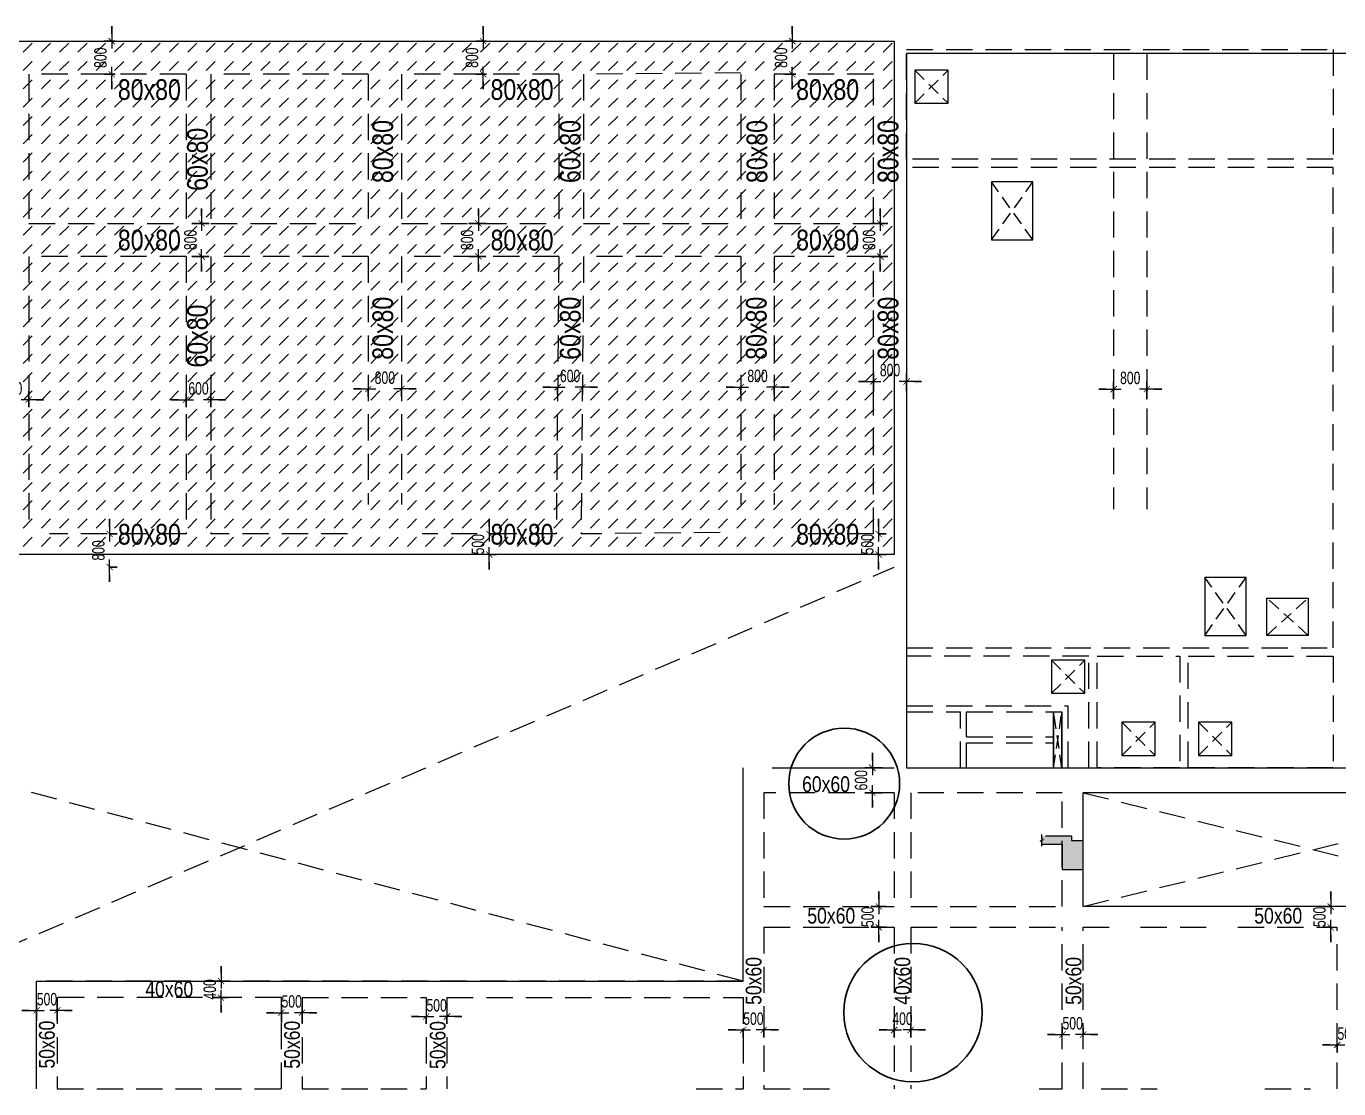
# Model space of a CAD drawing. Header units: millimetres. Extents: x 40 to 217000, y 40 to 90716.
# Drawn here: x 46040 to 77736, y 64200 to 89860 of the extents above; entities that cross this region are included whole.
import ezdxf
from ezdxf.enums import TextEntityAlignment as Align

# ---------------------------------------------------------------- set-up
doc = ezdxf.new("R2010")
doc.units = ezdxf.units.MM
doc.header["$MEASUREMENT"] = 0
doc.header["$PDMODE"] = 1
doc.linetypes.add('DASHED2', pattern=[9.525, 6.35, -3.175])
doc.linetypes.add('HIDDEN2', pattern=[4.7625, 3.175, -1.5875])
doc.layers.get('Defpoints').update_dxf_attribs({"lineweight": 9})
doc.layers.add('Kich thuoc dam diml', color=230, linetype='Continuous', plot=False)
doc.layers.add('NDC. KT Dam', color=42, linetype='Continuous')
doc.layers.add('X-COL-B3$0$A-CON', color=2, linetype='Continuous')
for name, color, linetype, lineweight in [('NDC_S_BEAM', 3, 'HIDDEN2', 20), ('NDC_S_DIM', 1, 'Continuous', 15), ('NDC_S_HATCH MATERIAL', 8, 'Continuous', 9), ('NDC_S_OPENING', 9, 'DASHED2', 13), ('NDC_S_SLAB', 2, 'Continuous', 20)]:
    doc.layers.add(name, color=color, linetype=linetype, lineweight=lineweight)
doc.styles.add('ARIAL', font='arial.ttf', dxfattribs={"width": 0.8})
doc.styles.add('NDC_DIM', font='', dxfattribs={"width": 0.75})
doc.styles.get('NDC_DIM').set_extended_font_data('Dotum')
doc.dimstyles.new('NDC_dim_100', dxfattribs={"dimscale": 120, "dimtxt": 2.5, "dimasz": 1.5, "dimexe": 1.5, "dimexo": 2.5, "dimgap": 1, "dimtad": 1, "dimdec": 0, "dimzin": 0, "dimdsep": 46, "dimtxsty": 'NDC_DIM', "dimblk": 'DIMMARK', "dimcen": 0.09, "dimdle": 1.2, "dimclrd": 1, "dimclre": 1, "dimclrt": 3, "dimadec": 0, "dimazin": 0, "dimtfac": 1, "dimtdec": 0, "dimtix": 1, "dimtofl": 0, "dimtmove": 0, "dimatfit": 3, "dimfxl": 0, "dimtolj": 1, "dimtzin": 0, "dimarcsym": 0})

# ---------------------------------------------------------------- blocks, each defined once
blk = doc.blocks.new('DIMMARK')
at = {"layer": 'NDC_S_DIM', "color": 1}
blk.add_line((-1.5, 0), (1, 0), dxfattribs=at)
at = {"layer": 'NDC_S_DIM', "color": 2, "const_width": 0.1}
blk.add_lwpolyline([(-0.42, -0.42), (0.42, 0.42)], dxfattribs=at)
blk = doc.blocks.new('*D1387')
at = {"layer": 'Defpoints', "color": 0, "transparency": 16777216}
for p in [(49499, 85100), (50276, 85100), (49499, 84300)]:
    blk.add_point(p, dxfattribs=at)
at = {"layer": 'Kich thuoc dam diml', "color": 1, "lineweight": -2, "transparency": 16777216}
for p, q in [((50276, 85280), (50276, 85460)), ((50036, 85100), (50456, 85100)), ((50036, 84300), (50456, 84300)), ((50276, 84120), (50276, 83940))]:
    blk.add_line(p, q, dxfattribs=at)
at = {"layer": 'Kich thuoc dam diml', "color": 1, "lineweight": -2, "transparency": 16777216, "xscale": 180, "yscale": 180, "zscale": 180}
for p, rotation in [((50276, 85100), 270), ((50276, 84300), 90)]:
    blk.add_blockref('DIMMARK', p, dxfattribs=dict(at, rotation=rotation))
at = {"layer": 'Kich thuoc dam diml', "color": 3, "transparency": 16777216, "insert": (50006, 84700), "char_height": 300, "attachment_point": 5, "rotation": 90, "style": 'NDC_DIM'}
blk.add_mtext('\\A1;800', dxfattribs=at)
blk = doc.blocks.new('*D1388')
at = {"layer": 'Defpoints', "color": 0, "transparency": 16777216}
for p in [(56182, 85100), (56958, 85100), (56182, 84300)]:
    blk.add_point(p, dxfattribs=at)
at = {"layer": 'Kich thuoc dam diml', "color": 1, "lineweight": -2, "transparency": 16777216}
for p, q in [((56958, 85280), (56958, 85460)), ((56718, 85100), (57138, 85100)), ((56718, 84300), (57138, 84300)), ((56958, 84120), (56958, 83940))]:
    blk.add_line(p, q, dxfattribs=at)
at = {"layer": 'Kich thuoc dam diml', "color": 1, "lineweight": -2, "transparency": 16777216, "xscale": 180, "yscale": 180, "zscale": 180}
for p, rotation in [((56958, 85100), 270), ((56958, 84300), 90)]:
    blk.add_blockref('DIMMARK', p, dxfattribs=dict(at, rotation=rotation))
at = {"layer": 'Kich thuoc dam diml', "color": 3, "transparency": 16777216, "insert": (56688, 84700), "char_height": 300, "attachment_point": 5, "rotation": 90, "style": 'NDC_DIM'}
blk.add_mtext('\\A1;800', dxfattribs=at)
blk = doc.blocks.new('*D1389')
at = {"layer": 'Defpoints', "color": 0, "transparency": 16777216}
for p in [(65941, 85100), (66665, 85100), (65941, 84300)]:
    blk.add_point(p, dxfattribs=at)
at = {"layer": 'Kich thuoc dam diml', "color": 1, "lineweight": -2, "transparency": 16777216}
for p, q in [((66665, 85280), (66665, 85460)), ((66425, 85100), (66845, 85100)), ((66425, 84300), (66845, 84300)), ((66665, 84120), (66665, 83940))]:
    blk.add_line(p, q, dxfattribs=at)
at = {"layer": 'Kich thuoc dam diml', "color": 1, "lineweight": -2, "transparency": 16777216, "xscale": 180, "yscale": 180, "zscale": 180}
for p, rotation in [((66665, 85100), 270), ((66665, 84300), 90)]:
    blk.add_blockref('DIMMARK', p, dxfattribs=dict(at, rotation=rotation))
at = {"layer": 'Kich thuoc dam diml', "color": 3, "transparency": 16777216, "insert": (66395, 84700), "char_height": 300, "attachment_point": 5, "rotation": 90, "style": 'NDC_DIM'}
blk.add_mtext('\\A1;800', dxfattribs=at)
blk = doc.blocks.new('*D1409')
at = {"layer": 'Defpoints', "color": 0, "transparency": 16777216}
for p in [(48103, 89500), (48486, 89500), (48486, 88700)]:
    blk.add_point(p, dxfattribs=at)
at = {"layer": 'Kich thuoc dam diml', "color": 1, "lineweight": -2, "transparency": 16777216}
for p, q in [((48103, 89680), (48103, 89860)), ((48186, 89500), (47923, 89500)), ((48186, 88700), (47923, 88700)), ((48103, 88520), (48103, 88340))]:
    blk.add_line(p, q, dxfattribs=at)
at = {"layer": 'Kich thuoc dam diml', "color": 1, "lineweight": -2, "transparency": 16777216, "xscale": 180, "yscale": 180, "zscale": 180}
for p, rotation in [((48103, 89500), 270), ((48103, 88700), 90)]:
    blk.add_blockref('DIMMARK', p, dxfattribs=dict(at, rotation=rotation))
at = {"layer": 'Kich thuoc dam diml', "color": 3, "transparency": 16777216, "insert": (47833, 89100), "char_height": 300, "attachment_point": 5, "rotation": 90, "style": 'NDC_DIM'}
blk.add_mtext('\\A1;800', dxfattribs=at)
blk = doc.blocks.new('*D1410')
at = {"layer": 'Defpoints', "color": 0, "transparency": 16777216}
for p in [(57076, 89500), (57458, 89500), (57458, 88700)]:
    blk.add_point(p, dxfattribs=at)
at = {"layer": 'Kich thuoc dam diml', "color": 1, "lineweight": -2, "transparency": 16777216}
for p, q in [((57076, 89680), (57076, 89860)), ((57158, 89500), (56896, 89500)), ((57158, 88700), (56896, 88700)), ((57076, 88520), (57076, 88340))]:
    blk.add_line(p, q, dxfattribs=at)
at = {"layer": 'Kich thuoc dam diml', "color": 1, "lineweight": -2, "transparency": 16777216, "xscale": 180, "yscale": 180, "zscale": 180}
for p, rotation in [((57076, 89500), 270), ((57076, 88700), 90)]:
    blk.add_blockref('DIMMARK', p, dxfattribs=dict(at, rotation=rotation))
at = {"layer": 'Kich thuoc dam diml', "color": 3, "transparency": 16777216, "insert": (56806, 89100), "char_height": 300, "attachment_point": 5, "rotation": 90, "style": 'NDC_DIM'}
blk.add_mtext('\\A1;800', dxfattribs=at)
blk = doc.blocks.new('*D1411')
at = {"layer": 'Defpoints', "color": 0, "transparency": 16777216}
for p in [(64540, 89500), (64923, 89500), (64923, 88700)]:
    blk.add_point(p, dxfattribs=at)
at = {"layer": 'Kich thuoc dam diml', "color": 1, "lineweight": -2, "transparency": 16777216}
for p, q in [((64540, 89680), (64540, 89860)), ((64623, 89500), (64360, 89500)), ((64623, 88700), (64360, 88700)), ((64540, 88520), (64540, 88340))]:
    blk.add_line(p, q, dxfattribs=at)
at = {"layer": 'Kich thuoc dam diml', "color": 1, "lineweight": -2, "transparency": 16777216, "xscale": 180, "yscale": 180, "zscale": 180}
for p, rotation in [((64540, 89500), 270), ((64540, 88700), 90)]:
    blk.add_blockref('DIMMARK', p, dxfattribs=dict(at, rotation=rotation))
at = {"layer": 'Kich thuoc dam diml', "color": 3, "transparency": 16777216, "insert": (64270, 89100), "char_height": 300, "attachment_point": 5, "rotation": 90, "style": 'NDC_DIM'}
blk.add_mtext('\\A1;800', dxfattribs=at)
blk = doc.blocks.new('*D1412')
at = {"layer": 'Defpoints', "color": 0, "transparency": 16777216}
for p in [(33668, 77600), (59438, 77600), (59034, 77100)]:
    blk.add_point(p, dxfattribs=at)
at = {"layer": 'Kich thuoc dam diml', "color": 1, "lineweight": -2, "transparency": 16777216}
for p, q in [((33668, 77780), (33668, 77960)), ((33908, 77600), (33488, 77600)), ((33908, 77100), (33488, 77100)), ((33668, 76920), (33668, 76740))]:
    blk.add_line(p, q, dxfattribs=at)
at = {"layer": 'Kich thuoc dam diml', "color": 1, "lineweight": -2, "transparency": 16777216, "xscale": 180, "yscale": 180, "zscale": 180}
for p, rotation in [((33668, 77600), 270), ((33668, 77100), 90)]:
    blk.add_blockref('DIMMARK', p, dxfattribs=dict(at, rotation=rotation))
at = {"layer": 'Kich thuoc dam diml', "color": 3, "transparency": 16777216, "insert": (33398, 77350), "char_height": 300, "attachment_point": 5, "rotation": 90, "style": 'NDC_DIM'}
blk.add_mtext('\\A1;500', dxfattribs=at)
blk = doc.blocks.new('*D1414')
at = {"layer": 'Defpoints', "color": 0, "transparency": 16777216}
for p in [(47744, 77600), (48053, 77600), (47744, 76800)]:
    blk.add_point(p, dxfattribs=at)
at = {"layer": 'Kich thuoc dam diml', "color": 1, "lineweight": -2, "transparency": 16777216}
for p, q in [((48053, 77780), (48053, 77960)), ((48044, 77600), (48233, 77600)), ((48044, 76800), (48233, 76800)), ((48053, 76620), (48053, 76440))]:
    blk.add_line(p, q, dxfattribs=at)
at = {"layer": 'Kich thuoc dam diml', "color": 1, "lineweight": -2, "transparency": 16777216, "xscale": 180, "yscale": 180, "zscale": 180}
for p, rotation in [((48053, 77600), 270), ((48053, 76800), 90)]:
    blk.add_blockref('DIMMARK', p, dxfattribs=dict(at, rotation=rotation))
at = {"layer": 'Kich thuoc dam diml', "color": 3, "transparency": 16777216, "insert": (47783, 77200), "char_height": 300, "attachment_point": 5, "rotation": 90, "style": 'NDC_DIM'}
blk.add_mtext('\\A1;800', dxfattribs=at)
blk = doc.blocks.new('*D1415')
at = {"layer": 'Defpoints', "color": 0, "transparency": 16777216}
for p in [(56910, 77600), (57219, 77600), (56910, 77100)]:
    blk.add_point(p, dxfattribs=at)
at = {"layer": 'Kich thuoc dam diml', "color": 1, "lineweight": -2, "transparency": 16777216}
for p, q in [((57219, 77780), (57219, 77960)), ((57210, 77600), (57399, 77600)), ((57210, 77100), (57399, 77100)), ((57219, 76920), (57219, 76740))]:
    blk.add_line(p, q, dxfattribs=at)
at = {"layer": 'Kich thuoc dam diml', "color": 1, "lineweight": -2, "transparency": 16777216, "xscale": 180, "yscale": 180, "zscale": 180}
for p, rotation in [((57219, 77600), 270), ((57219, 77100), 90)]:
    blk.add_blockref('DIMMARK', p, dxfattribs=dict(at, rotation=rotation))
at = {"layer": 'Kich thuoc dam diml', "color": 3, "transparency": 16777216, "insert": (56949, 77350), "char_height": 300, "attachment_point": 5, "rotation": 90, "style": 'NDC_DIM'}
blk.add_mtext('\\A1;500', dxfattribs=at)
blk = doc.blocks.new('*D1416')
at = {"layer": 'Defpoints', "color": 0, "transparency": 16777216}
for p in [(66315, 77600), (66623, 77600), (66315, 77100)]:
    blk.add_point(p, dxfattribs=at)
at = {"layer": 'Kich thuoc dam diml', "color": 1, "lineweight": -2, "transparency": 16777216}
for p, q in [((66623, 77780), (66623, 77960)), ((66615, 77600), (66803, 77600)), ((66615, 77100), (66803, 77100)), ((66623, 76920), (66623, 76740))]:
    blk.add_line(p, q, dxfattribs=at)
at = {"layer": 'Kich thuoc dam diml', "color": 1, "lineweight": -2, "transparency": 16777216, "xscale": 180, "yscale": 180, "zscale": 180}
for p, rotation in [((66623, 77600), 270), ((66623, 77100), 90)]:
    blk.add_blockref('DIMMARK', p, dxfattribs=dict(at, rotation=rotation))
at = {"layer": 'Kich thuoc dam diml', "color": 3, "transparency": 16777216, "insert": (66353, 77350), "char_height": 300, "attachment_point": 5, "rotation": 90, "style": 'NDC_DIM'}
blk.add_mtext('\\A1;500', dxfattribs=at)
blk = doc.blocks.new('*D1417')
at = {"layer": 'Defpoints', "color": 0, "transparency": 16777216}
for p in [(67300, 81284), (66500, 80514), (67300, 80514)]:
    blk.add_point(p, dxfattribs=at)
at = {"layer": 'Kich thuoc dam diml', "color": 1, "lineweight": -2, "transparency": 16777216}
for p, q in [((66500, 81044), (66500, 81464)), ((67300, 81044), (67300, 81464)), ((66320, 81284), (66140, 81284)), ((67480, 81284), (67660, 81284))]:
    blk.add_line(p, q, dxfattribs=at)
at = {"layer": 'Kich thuoc dam diml', "color": 1, "lineweight": -2, "transparency": 16777216, "xscale": 180, "yscale": 180, "zscale": 180}
blk.add_blockref('DIMMARK', (66500, 81284), dxfattribs=at)
at = {"layer": 'Kich thuoc dam diml', "color": 1, "lineweight": -2, "transparency": 16777216, "xscale": 180, "yscale": 180, "zscale": 180, "rotation": 180}
blk.add_blockref('DIMMARK', (67300, 81284), dxfattribs=at)
at = {"layer": 'Kich thuoc dam diml', "color": 3, "transparency": 16777216, "insert": (66900, 81554), "char_height": 300, "attachment_point": 5, "style": 'NDC_DIM'}
blk.add_mtext('\\A1;800', dxfattribs=at)
blk = doc.blocks.new('*D1418')
at = {"layer": 'Defpoints', "color": 0, "transparency": 16777216}
for p in [(58873, 81418), (59473, 81418), (59473, 81144)]:
    blk.add_point(p, dxfattribs=at)
at = {"layer": 'Kich thuoc dam diml', "color": 1, "lineweight": -2, "transparency": 16777216}
for p, q in [((58693, 81144), (58513, 81144)), ((58873, 81144), (58873, 80964)), ((59473, 81144), (59473, 80964)), ((59653, 81144), (59833, 81144))]:
    blk.add_line(p, q, dxfattribs=at)
at = {"layer": 'Kich thuoc dam diml', "color": 1, "lineweight": -2, "transparency": 16777216, "xscale": 180, "yscale": 180, "zscale": 180}
blk.add_blockref('DIMMARK', (58873, 81144), dxfattribs=at)
at = {"layer": 'Kich thuoc dam diml', "color": 1, "lineweight": -2, "transparency": 16777216, "xscale": 180, "yscale": 180, "zscale": 180, "rotation": 180}
blk.add_blockref('DIMMARK', (59473, 81144), dxfattribs=at)
at = {"layer": 'Kich thuoc dam diml', "color": 3, "transparency": 16777216, "insert": (59173, 81414), "char_height": 300, "attachment_point": 5, "style": 'NDC_DIM'}
blk.add_mtext('\\A1;600', dxfattribs=at)
blk = doc.blocks.new('*D1419')
at = {"layer": 'Defpoints', "color": 0, "transparency": 16777216}
for p in [(54300, 81303), (55100, 81303), (55100, 81100)]:
    blk.add_point(p, dxfattribs=at)
at = {"layer": 'Kich thuoc dam diml', "color": 1, "lineweight": -2, "transparency": 16777216}
for p, q in [((54120, 81100), (53940, 81100)), ((54300, 81100), (54300, 80920)), ((55100, 81100), (55100, 80920)), ((55280, 81100), (55460, 81100))]:
    blk.add_line(p, q, dxfattribs=at)
at = {"layer": 'Kich thuoc dam diml', "color": 1, "lineweight": -2, "transparency": 16777216, "xscale": 180, "yscale": 180, "zscale": 180}
blk.add_blockref('DIMMARK', (54300, 81100), dxfattribs=at)
at = {"layer": 'Kich thuoc dam diml', "color": 1, "lineweight": -2, "transparency": 16777216, "xscale": 180, "yscale": 180, "zscale": 180, "rotation": 180}
blk.add_blockref('DIMMARK', (55100, 81100), dxfattribs=at)
at = {"layer": 'Kich thuoc dam diml', "color": 3, "transparency": 16777216, "insert": (54700, 81370), "char_height": 300, "attachment_point": 5, "style": 'NDC_DIM'}
blk.add_mtext('\\A1;800', dxfattribs=at)
blk = doc.blocks.new('*D1420')
at = {"layer": 'Defpoints', "color": 0, "transparency": 16777216}
for p in [(49900, 81288), (50500, 81288), (50500, 80841)]:
    blk.add_point(p, dxfattribs=at)
at = {"layer": 'Kich thuoc dam diml', "color": 1, "lineweight": -2, "transparency": 16777216}
for p, q in [((49720, 80841), (49540, 80841)), ((49900, 80988), (49900, 80661)), ((50500, 80988), (50500, 80661)), ((50680, 80841), (50860, 80841))]:
    blk.add_line(p, q, dxfattribs=at)
at = {"layer": 'Kich thuoc dam diml', "color": 1, "lineweight": -2, "transparency": 16777216, "xscale": 180, "yscale": 180, "zscale": 180}
blk.add_blockref('DIMMARK', (49900, 80841), dxfattribs=at)
at = {"layer": 'Kich thuoc dam diml', "color": 1, "lineweight": -2, "transparency": 16777216, "xscale": 180, "yscale": 180, "zscale": 180, "rotation": 180}
blk.add_blockref('DIMMARK', (50500, 80841), dxfattribs=at)
at = {"layer": 'Kich thuoc dam diml', "color": 3, "transparency": 16777216, "insert": (50200, 81111), "char_height": 300, "attachment_point": 5, "style": 'NDC_DIM'}
blk.add_mtext('\\A1;600', dxfattribs=at)
blk = doc.blocks.new('*D1421')
at = {"layer": 'Defpoints', "color": 0, "transparency": 16777216}
for p in [(45300, 81350), (46100, 81350), (46100, 80841)]:
    blk.add_point(p, dxfattribs=at)
at = {"layer": 'Kich thuoc dam diml', "color": 1, "lineweight": -2, "transparency": 16777216}
for p, q in [((45120, 80841), (44940, 80841)), ((45300, 81050), (45300, 80661)), ((46100, 81050), (46100, 80661)), ((46280, 80841), (46460, 80841))]:
    blk.add_line(p, q, dxfattribs=at)
at = {"layer": 'Kich thuoc dam diml', "color": 1, "lineweight": -2, "transparency": 16777216, "xscale": 180, "yscale": 180, "zscale": 180}
blk.add_blockref('DIMMARK', (45300, 80841), dxfattribs=at)
at = {"layer": 'Kich thuoc dam diml', "color": 1, "lineweight": -2, "transparency": 16777216, "xscale": 180, "yscale": 180, "zscale": 180, "rotation": 180}
blk.add_blockref('DIMMARK', (46100, 80841), dxfattribs=at)
at = {"layer": 'Kich thuoc dam diml', "color": 3, "transparency": 16777216, "insert": (45700, 81111), "char_height": 300, "attachment_point": 5, "style": 'NDC_DIM'}
blk.add_mtext('\\A1;800', dxfattribs=at)
blk = doc.blocks.new('*D1426')
at = {"layer": 'Defpoints', "color": 0, "transparency": 16777216}
for p in [(63300, 81173), (63300, 81144), (64100, 81173)]:
    blk.add_point(p, dxfattribs=at)
at = {"layer": 'Kich thuoc dam diml', "color": 1, "lineweight": -2, "transparency": 16777216}
for p, q in [((63120, 81144), (62940, 81144)), ((63300, 81144), (63300, 80964)), ((64100, 81144), (64100, 80964)), ((64280, 81144), (64460, 81144))]:
    blk.add_line(p, q, dxfattribs=at)
at = {"layer": 'Kich thuoc dam diml', "color": 1, "lineweight": -2, "transparency": 16777216, "xscale": 180, "yscale": 180, "zscale": 180}
blk.add_blockref('DIMMARK', (63300, 81144), dxfattribs=at)
at = {"layer": 'Kich thuoc dam diml', "color": 1, "lineweight": -2, "transparency": 16777216, "xscale": 180, "yscale": 180, "zscale": 180, "rotation": 180}
blk.add_blockref('DIMMARK', (64100, 81144), dxfattribs=at)
at = {"layer": 'Kich thuoc dam diml', "color": 3, "transparency": 16777216, "insert": (63700, 81414), "char_height": 300, "attachment_point": 5, "style": 'NDC_DIM'}
blk.add_mtext('\\A1;800', dxfattribs=at)
blk = doc.blocks.new('*D1445')
at = {"layer": 'Defpoints', "color": 0, "transparency": 16777216}
for p in [(46790, 66091), (46290, 64426), (46790, 64426)]:
    blk.add_point(p, dxfattribs=at)
at = {"layer": 'Kich thuoc dam diml', "color": 1, "lineweight": -2, "transparency": 16777216}
for p, q in [((46290, 65851), (46290, 66271)), ((46790, 65851), (46790, 66271)), ((46110, 66091), (45930, 66091)), ((46970, 66091), (47150, 66091))]:
    blk.add_line(p, q, dxfattribs=at)
at = {"layer": 'Kich thuoc dam diml', "color": 1, "lineweight": -2, "transparency": 16777216, "xscale": 180, "yscale": 180, "zscale": 180}
blk.add_blockref('DIMMARK', (46290, 66091), dxfattribs=at)
at = {"layer": 'Kich thuoc dam diml', "color": 1, "lineweight": -2, "transparency": 16777216, "xscale": 180, "yscale": 180, "zscale": 180, "rotation": 180}
blk.add_blockref('DIMMARK', (46790, 66091), dxfattribs=at)
at = {"layer": 'Kich thuoc dam diml', "color": 3, "transparency": 16777216, "insert": (46540, 66361), "char_height": 300, "attachment_point": 5, "style": 'NDC_DIM'}
blk.add_mtext('\\A1;500', dxfattribs=at)
blk = doc.blocks.new('*D1446')
at = {"layer": 'Defpoints', "color": 0, "transparency": 16777216}
for p in [(52700, 66037), (52200, 65300), (52700, 65300)]:
    blk.add_point(p, dxfattribs=at)
at = {"layer": 'Kich thuoc dam diml', "color": 1, "lineweight": -2, "transparency": 16777216}
for p, q in [((52020, 66037), (51840, 66037)), ((52200, 65797), (52200, 66217)), ((52700, 65797), (52700, 66217)), ((52880, 66037), (53060, 66037))]:
    blk.add_line(p, q, dxfattribs=at)
at = {"layer": 'Kich thuoc dam diml', "color": 1, "lineweight": -2, "transparency": 16777216, "xscale": 180, "yscale": 180, "zscale": 180}
blk.add_blockref('DIMMARK', (52200, 66037), dxfattribs=at)
at = {"layer": 'Kich thuoc dam diml', "color": 1, "lineweight": -2, "transparency": 16777216, "xscale": 180, "yscale": 180, "zscale": 180, "rotation": 180}
blk.add_blockref('DIMMARK', (52700, 66037), dxfattribs=at)
at = {"layer": 'Kich thuoc dam diml', "color": 3, "transparency": 16777216, "insert": (52450, 66307), "char_height": 300, "attachment_point": 5, "style": 'NDC_DIM'}
blk.add_mtext('\\A1;500', dxfattribs=at)
blk = doc.blocks.new('*D1447')
at = {"layer": 'Defpoints', "color": 0, "transparency": 16777216}
for p in [(55700, 65981), (56200, 65981), (56200, 65944)]:
    blk.add_point(p, dxfattribs=at)
at = {"layer": 'Kich thuoc dam diml', "color": 1, "lineweight": -2, "transparency": 16777216}
for p, q in [((55520, 65944), (55340, 65944)), ((55700, 65944), (55700, 65764)), ((56200, 65944), (56200, 65764)), ((56380, 65944), (56560, 65944))]:
    blk.add_line(p, q, dxfattribs=at)
at = {"layer": 'Kich thuoc dam diml', "color": 1, "lineweight": -2, "transparency": 16777216, "xscale": 180, "yscale": 180, "zscale": 180}
blk.add_blockref('DIMMARK', (55700, 65944), dxfattribs=at)
at = {"layer": 'Kich thuoc dam diml', "color": 1, "lineweight": -2, "transparency": 16777216, "xscale": 180, "yscale": 180, "zscale": 180, "rotation": 180}
blk.add_blockref('DIMMARK', (56200, 65944), dxfattribs=at)
at = {"layer": 'Kich thuoc dam diml', "color": 3, "transparency": 16777216, "insert": (55950, 66214), "char_height": 300, "attachment_point": 5, "style": 'NDC_DIM'}
blk.add_mtext('\\A1;500', dxfattribs=at)
blk = doc.blocks.new('*D1448')
at = {"layer": 'Defpoints', "color": 0, "transparency": 16777216}
for p in [(50238, 66800), (50744, 66800), (50238, 66400)]:
    blk.add_point(p, dxfattribs=at)
at = {"layer": 'Kich thuoc dam diml', "color": 1, "lineweight": -2, "transparency": 16777216}
for p, q in [((50744, 66980), (50744, 67160)), ((50538, 66800), (50924, 66800)), ((50538, 66400), (50924, 66400)), ((50744, 66220), (50744, 66040))]:
    blk.add_line(p, q, dxfattribs=at)
at = {"layer": 'Kich thuoc dam diml', "color": 1, "lineweight": -2, "transparency": 16777216, "xscale": 180, "yscale": 180, "zscale": 180}
for p, rotation in [((50744, 66800), 270), ((50744, 66400), 90)]:
    blk.add_blockref('DIMMARK', p, dxfattribs=dict(at, rotation=rotation))
at = {"layer": 'Kich thuoc dam diml', "color": 3, "transparency": 16777216, "insert": (50474, 66600), "char_height": 300, "attachment_point": 5, "rotation": 90, "style": 'NDC_DIM'}
blk.add_mtext('\\A1;400', dxfattribs=at)
blk = doc.blocks.new('*D1449')
at = {"layer": 'Defpoints', "color": 0, "transparency": 16777216}
for p in [(63350, 65958), (63350, 65620), (63850, 65818)]:
    blk.add_point(p, dxfattribs=at)
at = {"layer": 'Kich thuoc dam diml', "color": 1, "lineweight": -2, "transparency": 16777216}
for p, q in [((63170, 65620), (62990, 65620)), ((63350, 65658), (63350, 65440)), ((63850, 65620), (63850, 65440)), ((64030, 65620), (64210, 65620))]:
    blk.add_line(p, q, dxfattribs=at)
at = {"layer": 'Kich thuoc dam diml', "color": 1, "lineweight": -2, "transparency": 16777216, "xscale": 180, "yscale": 180, "zscale": 180}
blk.add_blockref('DIMMARK', (63350, 65620), dxfattribs=at)
at = {"layer": 'Kich thuoc dam diml', "color": 1, "lineweight": -2, "transparency": 16777216, "xscale": 180, "yscale": 180, "zscale": 180, "rotation": 180}
blk.add_blockref('DIMMARK', (63850, 65620), dxfattribs=at)
at = {"layer": 'Kich thuoc dam diml', "color": 3, "transparency": 16777216, "insert": (63600, 65890), "char_height": 300, "attachment_point": 5, "style": 'NDC_DIM'}
blk.add_mtext('\\A1;500', dxfattribs=at)
blk = doc.blocks.new('*D1450')
at = {"layer": 'Defpoints', "color": 0, "transparency": 16777216}
for p in [(67000, 66066), (67400, 66066), (67400, 65620)]:
    blk.add_point(p, dxfattribs=at)
at = {"layer": 'Kich thuoc dam diml', "color": 1, "lineweight": -2, "transparency": 16777216}
for p, q in [((66820, 65620), (66640, 65620)), ((67000, 65766), (67000, 65440)), ((67400, 65766), (67400, 65440)), ((67580, 65620), (67760, 65620))]:
    blk.add_line(p, q, dxfattribs=at)
at = {"layer": 'Kich thuoc dam diml', "color": 1, "lineweight": -2, "transparency": 16777216, "xscale": 180, "yscale": 180, "zscale": 180}
blk.add_blockref('DIMMARK', (67000, 65620), dxfattribs=at)
at = {"layer": 'Kich thuoc dam diml', "color": 1, "lineweight": -2, "transparency": 16777216, "xscale": 180, "yscale": 180, "zscale": 180, "rotation": 180}
blk.add_blockref('DIMMARK', (67400, 65620), dxfattribs=at)
at = {"layer": 'Kich thuoc dam diml', "color": 3, "transparency": 16777216, "insert": (67200, 65890), "char_height": 300, "attachment_point": 5, "style": 'NDC_DIM'}
blk.add_mtext('\\A1;400', dxfattribs=at)
blk = doc.blocks.new('*D1451')
at = {"layer": 'Defpoints', "color": 0, "transparency": 16777216}
for p in [(66137, 68600), (66628, 68600), (66137, 68100)]:
    blk.add_point(p, dxfattribs=at)
at = {"layer": 'Kich thuoc dam diml', "color": 1, "lineweight": -2, "transparency": 16777216}
for p, q in [((66628, 68780), (66628, 68960)), ((66437, 68600), (66808, 68600)), ((66437, 68100), (66808, 68100)), ((66628, 67920), (66628, 67740))]:
    blk.add_line(p, q, dxfattribs=at)
at = {"layer": 'Kich thuoc dam diml', "color": 1, "lineweight": -2, "transparency": 16777216, "xscale": 180, "yscale": 180, "zscale": 180}
for p, rotation in [((66628, 68600), 270), ((66628, 68100), 90)]:
    blk.add_blockref('DIMMARK', p, dxfattribs=dict(at, rotation=rotation))
at = {"layer": 'Kich thuoc dam diml', "color": 3, "transparency": 16777216, "insert": (66358, 68350), "char_height": 300, "attachment_point": 5, "rotation": 90, "style": 'NDC_DIM'}
blk.add_mtext('\\A1;500', dxfattribs=at)
blk = doc.blocks.new('*D1452')
at = {"layer": 'Defpoints', "color": 0, "transparency": 16777216}
for p in [(66473, 71950), (67300, 71950), (67000, 71350)]:
    blk.add_point(p, dxfattribs=at)
at = {"layer": 'Kich thuoc dam diml', "color": 1, "lineweight": -2, "transparency": 16777216}
for p, q in [((66473, 72130), (66473, 72310)), ((66713, 71950), (66293, 71950)), ((66700, 71350), (66293, 71350)), ((66473, 71170), (66473, 70990))]:
    blk.add_line(p, q, dxfattribs=at)
at = {"layer": 'Kich thuoc dam diml', "color": 1, "lineweight": -2, "transparency": 16777216, "xscale": 180, "yscale": 180, "zscale": 180}
for p, rotation in [((66473, 71950), 270), ((66473, 71350), 90)]:
    blk.add_blockref('DIMMARK', p, dxfattribs=dict(at, rotation=rotation))
at = {"layer": 'Kich thuoc dam diml', "color": 3, "transparency": 16777216, "insert": (66203, 71650), "char_height": 300, "attachment_point": 5, "rotation": 90, "style": 'NDC_DIM'}
blk.add_mtext('\\A1;600', dxfattribs=at)
blk = doc.blocks.new('*D1453')
at = {"layer": 'Defpoints', "color": 0, "transparency": 16777216}
for p in [(71060, 65321), (71560, 65509), (71560, 65321)]:
    blk.add_point(p, dxfattribs=at)
at = {"layer": 'Kich thuoc dam diml', "color": 1, "lineweight": -2, "transparency": 16777216}
for p, q in [((71060, 65509), (71060, 65689)), ((71560, 65509), (71560, 65689)), ((70880, 65509), (70700, 65509)), ((71740, 65509), (71920, 65509))]:
    blk.add_line(p, q, dxfattribs=at)
at = {"layer": 'Kich thuoc dam diml', "color": 1, "lineweight": -2, "transparency": 16777216, "xscale": 180, "yscale": 180, "zscale": 180}
blk.add_blockref('DIMMARK', (71060, 65509), dxfattribs=at)
at = {"layer": 'Kich thuoc dam diml', "color": 1, "lineweight": -2, "transparency": 16777216, "xscale": 180, "yscale": 180, "zscale": 180, "rotation": 180}
blk.add_blockref('DIMMARK', (71560, 65509), dxfattribs=at)
at = {"layer": 'Kich thuoc dam diml', "color": 3, "transparency": 16777216, "insert": (71310, 65779), "char_height": 300, "attachment_point": 5, "style": 'NDC_DIM'}
blk.add_mtext('\\A1;500', dxfattribs=at)
blk = doc.blocks.new('*D1454')
at = {"layer": 'Defpoints', "color": 0, "transparency": 16777216}
for p in [(77700, 65509), (78200, 65509), (78200, 65259)]:
    blk.add_point(p, dxfattribs=at)
at = {"layer": 'Kich thuoc dam diml', "color": 1, "lineweight": -2, "transparency": 16777216}
for p, q in [((77520, 65259), (77340, 65259)), ((77700, 65259), (77700, 65079)), ((78200, 65259), (78200, 65079)), ((78380, 65259), (78560, 65259))]:
    blk.add_line(p, q, dxfattribs=at)
at = {"layer": 'Kich thuoc dam diml', "color": 1, "lineweight": -2, "transparency": 16777216, "xscale": 180, "yscale": 180, "zscale": 180}
blk.add_blockref('DIMMARK', (77700, 65259), dxfattribs=at)
at = {"layer": 'Kich thuoc dam diml', "color": 1, "lineweight": -2, "transparency": 16777216, "xscale": 180, "yscale": 180, "zscale": 180, "rotation": 180}
blk.add_blockref('DIMMARK', (78200, 65259), dxfattribs=at)
at = {"layer": 'Kich thuoc dam diml', "color": 3, "transparency": 16777216, "insert": (77950, 65529), "char_height": 300, "attachment_point": 5, "style": 'NDC_DIM'}
blk.add_mtext('\\A1;500', dxfattribs=at)
blk = doc.blocks.new('*D1456')
at = {"layer": 'Defpoints', "color": 0, "transparency": 16777216}
for p in [(77542, 68600), (77700, 68600), (77700, 68100)]:
    blk.add_point(p, dxfattribs=at)
at = {"layer": 'Kich thuoc dam diml', "color": 1, "lineweight": -2, "transparency": 16777216}
for p, q in [((77542, 68780), (77542, 68960)), ((77542, 68600), (77362, 68600)), ((77542, 68100), (77362, 68100)), ((77542, 67920), (77542, 67740))]:
    blk.add_line(p, q, dxfattribs=at)
at = {"layer": 'Kich thuoc dam diml', "color": 1, "lineweight": -2, "transparency": 16777216, "xscale": 180, "yscale": 180, "zscale": 180}
for p, rotation in [((77542, 68600), 270), ((77542, 68100), 90)]:
    blk.add_blockref('DIMMARK', p, dxfattribs=dict(at, rotation=rotation))
at = {"layer": 'Kich thuoc dam diml', "color": 3, "transparency": 16777216, "insert": (77272, 68350), "char_height": 300, "attachment_point": 5, "rotation": 90, "style": 'NDC_DIM'}
blk.add_mtext('\\A1;500', dxfattribs=at)
blk = doc.blocks.new('*D1458')
at = {"layer": 'Defpoints', "color": 0, "transparency": 16777216}
for p in [(73100, 81095), (72300, 80336), (73100, 80336)]:
    blk.add_point(p, dxfattribs=at)
at = {"layer": 'Kich thuoc dam diml', "color": 1, "lineweight": -2, "transparency": 16777216}
for p, q in [((72300, 80855), (72300, 81275)), ((73100, 80855), (73100, 81275)), ((72120, 81095), (71940, 81095)), ((73280, 81095), (73460, 81095))]:
    blk.add_line(p, q, dxfattribs=at)
at = {"layer": 'Kich thuoc dam diml', "color": 1, "lineweight": -2, "transparency": 16777216, "xscale": 180, "yscale": 180, "zscale": 180}
blk.add_blockref('DIMMARK', (72300, 81095), dxfattribs=at)
at = {"layer": 'Kich thuoc dam diml', "color": 1, "lineweight": -2, "transparency": 16777216, "xscale": 180, "yscale": 180, "zscale": 180, "rotation": 180}
blk.add_blockref('DIMMARK', (73100, 81095), dxfattribs=at)
at = {"layer": 'Kich thuoc dam diml', "color": 3, "transparency": 16777216, "insert": (72700, 81365), "char_height": 300, "attachment_point": 5, "style": 'NDC_DIM'}
blk.add_mtext('\\A1;800', dxfattribs=at)

msp = doc.modelspace()

# ---------------------------------------------------------------- hatches: boundary and pattern name
at = {"layer": 'NDC_S_HATCH MATERIAL'}
h = msp.add_hatch(dxfattribs=at)
h.set_pattern_fill('DASH', color=256, scale=2500, angle=45)
h.set_pattern_definition([(45, (-4e-07, 400), (0, 441.9417), [312.5, -312.5])])
h.paths.add_polyline_path([(25900, 89500), (67000, 89500), (67000, 77100), (25900, 77100)])
at = {"layer": 'NDC_S_HATCH MATERIAL', "ltscale": 200}
h = msp.add_hatch(color=256, dxfattribs=at)
h.dxf.hatch_style = 1
h.paths.add_polyline_path([(71560, 70196.3), (71285.3, 70196.3), (71285.3, 70301.3), (71060, 70301.3), (71060, 69496.3), (71560, 69496.3)])
h.paths.add_polyline_path([(71060, 70301.3), (70568.3, 70301.3), (70568.3, 70221.3), (70608.3, 70221.3), (70528.3, 70181.3), (70568.3, 70181.3), (70568.3, 70101.3), (71060, 70101.3)])

# ---------------------------------------------------------------- linework, layer by layer
at = {"layer": 'Kich thuoc dam diml'}
for centre, radius in [((65792.3, 71568.6), 1339.3), ((67455.1, 66039.2), 1671.6)]:
    msp.add_circle(centre, radius, dxfattribs=at)
at = {"layer": 'NDC_S_BEAM', "ltscale": 200}
for p, q in [((72300, 89200), (72300, 78200)), ((73100, 89200), (73100, 78200)), ((46100, 88700), (46100, 85100)), ((49900, 88700), (46100, 88700)), ((49900, 88700), (49900, 85100)), ((50500, 88700), (50500, 85100)), ((54300, 88700), (50500, 88700)), ((54300, 88700), (54300, 85100)), ((55100, 88700), (55100, 85100)), ((58900, 88700), (55100, 88700)), ((58900, 88700), (58900, 85100)), ((63300, 88735), (59500, 88700)), ((59500, 88700), (59500, 85100)), ((63300, 88700), (63300, 85100)), ((64100, 88700), (64100, 85100)), ((66500, 88700), (64100, 88700)), ((66500, 85100), (66500, 88700)), ((46100, 85100), (49900, 85100)), ((50500, 85100), (54300, 85100)), ((55100, 85100), (58900, 85100)), ((59500, 85100), (63300, 85100)), ((64100, 85100), (66500, 85100)), ((46100, 84300), (46100, 77906.4)), ((49900, 84300), (46100, 84300)), ((49900, 84300), (49900, 77600)), ((54300, 84300), (50500, 84300)), ((50500, 84300), (50500, 77600)), ((54300, 84300), (54300, 78306.4)), ((55100, 84300), (55100, 78306.4)), ((58900, 84300), (55100, 84300)), ((58900, 84300), (58838.2, 77600)), ((59500, 84300), (59438.2, 77600)), ((63300, 84300), (59500, 84300)), ((63300, 84300), (63300, 78306.4)), ((66500, 84300), (64100, 84300)), ((64100, 84300), (64100, 78306.4)), ((66500, 77600), (66500, 84300)), ((49900, 77600), (46600, 77600)), ((53800, 77600), (50500, 77600)), ((58838.2, 77600), (55600, 77600)), ((62800, 77635), (59438.2, 77600)), ((66500, 77600), (64600, 77600)), ((67300, 73450.1), (71200, 73450.1)), ((67300, 73300.1), (68600, 73300.1)), ((68600, 71950.1), (68600, 73300.1)), ((68750, 72700.1), (68750, 73300.1)), ((68750, 73300.1), (71050, 73300.1)), ((71200, 71950.1), (71200, 73450.1)), ((68750, 72700.1), (70850, 72700.1)), ((68750, 71950.1), (68750, 72550.1)), ((68750, 72550.1), (70850, 72550.1)), ((63850, 71350), (63850, 68600)), ((67000, 71350), (63850, 71350)), ((67000, 71350), (67000, 68600)), ((71060, 71350), (67400, 71350)), ((67400, 71350), (67400, 68600)), ((71060, 68600), (71060, 71350)), ((70528.3, 70181.3), (70608.3, 70221.3)), ((70568.3, 70181.3), (70528.3, 70181.3)), ((70568.3, 70221.3), (70568.3, 70341.3)), ((71285.3, 70301.3), (70568.3, 70301.3)), ((70608.3, 70221.3), (70568.3, 70221.3)), ((70568.3, 70061.3), (70568.3, 70181.3)), ((71060, 70101.3), (70568.3, 70101.3)), ((71060, 70101.3), (71060, 69496.3)), ((71285.3, 70301.3), (71285.3, 70196.3)), ((71285.3, 70196.3), (71560, 70196.3)), ((71560, 69496.3), (71560, 70196.3)), ((71060, 69496.3), (71560, 69496.3)), ((63850, 68600), (67000, 68600)), ((67400, 68600), (71060, 68600)), ((63850, 68100), (67000, 68100)), ((63850, 68100), (63850, 64200)), ((67000, 68100), (67000, 64200)), ((67400, 68100), (67400, 64200)), ((67400, 68100), (71060, 68100)), ((71560, 64200), (71560, 68100)), ((71560, 68100), (72450, 68100)), ((72950, 68100), (74800, 68100)), ((75300, 68100), (77700, 68100)), ((77700, 64200), (77700, 68100)), ((63350, 66800), (46290, 66800)), ((52700, 66400), (52700, 64200)), ((52700, 66400), (55700, 66400)), ((55700, 66400), (55700, 64200)), ((56200, 66400), (56200, 64200)), ((56200, 66400), (63350, 66400)), ((72000, 64200), (73350, 64200)), ((75950, 64200), (77050, 64200))]:
    msp.add_line(p, q, dxfattribs=at)
for points in [[(77600, 86650), (67300, 86650), (67300, 89300), (77600, 89300)], [(67300, 74850), (77600, 74850), (77600, 86450), (67300, 86450)], [(67300, 71950), (71700, 71950), (71700, 74650), (67300, 74650)], [(71900, 74650), (73900, 74650), (73900, 71950), (71900, 71950)], [(74100, 74650), (77600, 74650), (77600, 71950), (74100, 71950)]]:
    msp.add_lwpolyline(points, close=True, dxfattribs=at)
for points in [[(70497.7, 64200), (71060, 64200), (71060, 68100)], [(52200, 66400), (46790, 66400), (46790, 64200), (52200, 64200), (52200, 66400)], [(63350, 66400), (63350, 64200)], [(52700, 64200), (55700, 64200)], [(62216.1, 64200), (63350, 64200)], [(63850, 64200), (65600, 64200)]]:
    msp.add_lwpolyline(points, dxfattribs=at)
at = {"layer": 'NDC_S_HATCH MATERIAL'}
msp.add_lwpolyline([(25900, 89500), (67000, 89500), (67000, 77100), (25900, 77100)], close=True, dxfattribs=at)
at = {"layer": 'NDC_S_OPENING', "ltscale": 50}
for p, q in [((67500, 88800), (68300, 88000)), ((67500, 88000), (68300, 88800)), ((70350, 84700), (69350, 86100)), ((69350, 84700), (70350, 86100)), ((75500, 75150), (74500, 76550)), ((74500, 75150), (75500, 76550)), ((77000, 75150), (76000, 76050)), ((76000, 75150), (77000, 76050)), ((70800, 74550), (71600, 73750)), ((70800, 73750), (71600, 74550)), ((71050, 71950), (70850, 73300)), ((70850, 71950), (71050, 73300)), ((72500, 73050), (73300, 72250)), ((72500, 72250), (73300, 73050)), ((74350, 73050), (75150, 72250)), ((74350, 72250), (75150, 73050))]:
    msp.add_line(p, q, dxfattribs=at)
at = {"layer": 'NDC_S_OPENING', "ltscale": 100}
for p, q in [((63350, 66800), (25600, 76800)), ((37600, 64200), (67000, 76800)), ((71560, 71350), (82695, 68600)), ((71560, 68600), (82695, 71350))]:
    msp.add_line(p, q, dxfattribs=at)
at = {"layer": 'NDC_S_SLAB'}
for p, q in [((64050, 71950), (67000, 71950)), ((82695, 71350), (71560, 71350))]:
    msp.add_line(p, q, dxfattribs=at)
at = {"layer": 'NDC_S_SLAB', "ltscale": 200}
msp.add_lwpolyline([(67300, 71950.1), (87317.6, 71950.1), (87282.4, 89200), (67300, 89200)], close=True, dxfattribs=at)
at = {"layer": 'NDC_S_SLAB'}
for points in [[(67500, 88800), (67500, 88000), (68300, 88000), (68300, 88800)], [(69350, 84700), (70350, 84700), (70350, 86100), (69350, 86100)], [(75500, 76550), (74500, 76550), (74500, 75150), (75500, 75150)], [(77000, 76050), (77000, 75150), (76000, 75150), (76000, 76050)], [(70800, 74550), (70800, 73750), (71600, 73750), (71600, 74550)], [(72500, 73050), (72500, 72250), (73300, 72250), (73300, 73050)], [(74350, 73050), (74350, 72250), (75150, 72250), (75150, 73050)]]:
    msp.add_lwpolyline(points, close=True, dxfattribs=at)
for points in [[(46290, 64200), (46290, 66800), (63350, 66800), (63350, 71950)], [(82695, 71350), (82695, 68600), (71560, 68600), (71560, 71350)]]:
    msp.add_lwpolyline(points, dxfattribs=at)
at = {"layer": 'X-COL-B3$0$A-CON', "ltscale": 10}
for p, q in [((70850, 71950.1), (70850, 73300.1)), ((71050, 71950.1), (71050, 73300.1))]:
    msp.add_line(p, q, dxfattribs=at)

# ---------------------------------------------------------------- texts
at = {"layer": 'NDC. KT Dam', "style": 'ARIAL', "width": 0.8}
for s, height, p in [('80x80', 500, (49012.4, 88331.2)), ('80x80', 500, (58012.4, 88331.2)), ('80x80', 500, (65392.7, 88331.2)), ('80x80', 500, (49012.4, 84696.2)), ('80x80', 500, (58012.4, 84696.2)), ('80x80', 500, (65392.7, 84696.2)), ('80x80', 500, (49012.4, 77591.5)), ('80x80', 500, (58012.4, 77591.5)), ('80x80', 500, (65392.7, 77591.5)), ('60x60', 380, (65353.9, 71556.3)), ('50x60', 380, (65480.3, 68378.7)), ('50x60', 380, (76274, 68378.7)), ('40x60', 380, (49493.4, 66606.3))]:
    msp.add_text(s, height=height, dxfattribs=at).set_placement(p, align=Align.MIDDLE_CENTER)
for s, height, p in [('80x80', 500, (54649, 86834.5)), ('60x80', 500, (59174.5, 86833.8)), ('80x80', 500, (63685.5, 86834.5)), ('80x80', 500, (66851.8, 86834.5)), ('60x80', 500, (50172.7, 86645.6)), ('60x80', 500, (50172.7, 82377.2)), ('80x80', 500, (54649, 82566.1)), ('60x80', 500, (59174.5, 82565.4)), ('80x80', 500, (63669.2, 82566.1)), ('80x80', 500, (66851.8, 82566.1)), ('50x60', 380, (63604.1, 66803.9)), ('40x60', 380, (67198.6, 66803.9)), ('50x60', 380, (71329.7, 66803.9)), ('50x60', 380, (46536.3, 65266)), ('50x60', 380, (52457.8, 65263.2)), ('50x60', 380, (55974.9, 65255.6))]:
    msp.add_text(s, height=height, rotation=90, dxfattribs=at).set_placement(p, align=Align.MIDDLE_CENTER)

# ---------------------------------------------------------------- dimensions: what is measured, and where the dimension line sits
at = {"layer": 'Kich thuoc dam diml'}
for base, p1, p2, picture, middle in [((48103.4, 89500), (48486, 88700), (48486, 89500), '*D1409', (47833.4, 89100)), ((57075.5, 89500), (57458.1, 88700), (57458.1, 89500), '*D1410', (56805.5, 89100)), ((64540, 89500), (64922.6, 88700), (64922.6, 89500), '*D1411', (64270, 89100)), ((50275.5, 85100), (49499.1, 84300), (49499.1, 85100), '*D1387', (50005.5, 84700)), ((56958.3, 85100), (56181.8, 84300), (56181.8, 85100), '*D1388', (56688.3, 84700)), ((66665.2, 85100), (65941.4, 84300), (65941.4, 85100), '*D1389', (66395.2, 84700)), ((33668, 77600), (59034.4, 77100), (59438.2, 77600), '*D1412', (33398, 77350)), ((48052.6, 77600), (47744.1, 76800), (47744.1, 77600), '*D1414', (47782.6, 77200)), ((57218.6, 77600), (56910.1, 77100), (56910.1, 77600), '*D1415', (56948.6, 77350)), ((66623.3, 77600), (66314.9, 77100), (66314.9, 77600), '*D1416', (66353.3, 77350)), ((66473.1, 71950.1), (67000, 71350), (67300, 71950.1), '*D1452', (66203.1, 71650.1)), ((66627.7, 68600), (66136.7, 68100), (66136.7, 68600), '*D1451', (66357.7, 68350)), ((77541.8, 68600), (77700, 68100), (77700, 68600), '*D1456', (77271.8, 68350)), ((50743.9, 66800), (50238, 66400), (50238, 66800), '*D1448', (50473.9, 66600))]:
    dim = msp.add_linear_dim(base=base, p1=p1, p2=p2, angle=90, dimstyle='NDC_dim_100', override={"dimfxl": 2}, dxfattribs=at)
    dim.commit()
    dim.dimension.update_dxf_attribs({"geometry": picture, "text_midpoint": middle})
for base, p1, p2, picture, middle in [((55100, 81100.2), (54300, 81303.2), (55100, 81303.2), '*D1419', (54700, 81370.2)), ((59473.3, 81143.6), (58873.4, 81418.1), (59473.3, 81418.1), '*D1418', (59173.4, 81413.6)), ((63300, 81143.6), (64100, 81172.5), (63300, 81172.5), '*D1426', (63700, 81413.6)), ((67300, 81283.7), (66500, 80514.3), (67300, 80514.3), '*D1417', (66900, 81553.7)), ((73100, 81095.2), (72300, 80335.8), (73100, 80335.8), '*D1458', (72700, 81365.2)), ((46100, 80840.8), (45300, 81349.5), (46100, 81349.5), '*D1421', (45700, 81110.8)), ((50500, 80840.8), (49900, 81287.6), (50500, 81287.6), '*D1420', (50200, 81110.8)), ((46790, 66091.1), (46290, 64425.7), (46790, 64425.7), '*D1445', (46540, 66361.1)), ((52700, 66036.8), (52200, 65300), (52700, 65300), '*D1446', (52450, 66306.8)), ((56200, 65944.4), (55700, 65981.4), (56200, 65981.4), '*D1447', (55950, 66214.4)), ((63350, 65620.4), (63850, 65817.9), (63350, 65958), '*D1449', (63600, 65890.4)), ((67400, 65620.4), (67000, 66066.2), (67400, 66066.2), '*D1450', (67200, 65890.4)), ((71560, 65508.7), (71060, 65320.8), (71560, 65320.8), '*D1453', (71310, 65778.7)), ((78200, 65258.8), (77700, 65508.7), (78200, 65508.7), '*D1454', (77950, 65528.8))]:
    dim = msp.add_linear_dim(base=base, p1=p1, p2=p2, dimstyle='NDC_dim_100', override={"dimfxl": 2}, dxfattribs=at)
    dim.commit()
    dim.dimension.update_dxf_attribs({"geometry": picture, "text_midpoint": middle})

doc.saveas('drawing.dxf')
